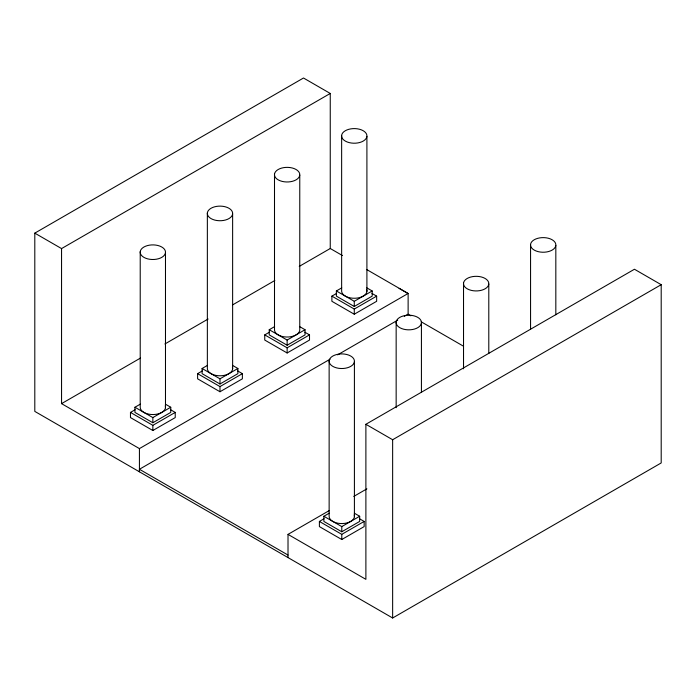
<?xml version="1.0" encoding="UTF-8"?>
<svg xmlns="http://www.w3.org/2000/svg" width="696" height="696" viewBox="0 0 696 696"><rect width="100%" height="100%" fill="white"/><g stroke="black" fill="none" stroke-linecap="round" stroke-linejoin="round"><path stroke-width="1.04" d="M288.014 557.592L288.014 534.38L365.887 579.342L365.887 424.29L634.447 269.239L661.2 284.69L661.2 462.944L392.64 617.996L34.8 411.397L34.8 233.134L303.5 78.004L330.252 93.455L330.252 248.507L299.245 266.403M34.8 233.134L61.553 248.585L330.252 93.455M61.553 248.585L61.553 403.637L140.47 358.075M164.9 343.972L208.121 319.02M232.542 304.918L274.824 280.505M165.387 404.15L170.755 407.247L170.755 412.415L152.85 422.75L134.946 412.415L134.946 407.247L140.322 404.15M232.525 365.383L237.893 368.488L237.893 373.656L219.988 383.992L202.092 373.656L202.092 368.488L207.46 365.383M299.663 326.624L305.039 329.721L305.039 334.889L287.135 345.225L269.23 334.889L269.23 329.721L274.598 326.624M366.801 287.857L372.177 290.963L372.177 296.131L354.273 306.466L336.368 296.131L336.368 290.963L341.736 287.857M170.572 409.726L175.235 412.415L175.235 417.583L152.85 430.502L130.474 417.583L130.474 412.415L135.137 409.726M237.71 370.959L242.373 373.656L242.373 378.824L219.988 391.744L197.612 378.824L197.612 373.656L202.275 370.959M304.848 332.201L309.511 334.889L309.511 340.057L287.135 352.985L264.75 340.057L264.75 334.889L269.413 332.201M371.986 293.434L376.649 296.131L376.649 301.298L354.273 314.218L331.888 301.298L331.888 296.131L336.551 293.434M134.946 407.247L152.85 417.583L170.755 407.247M202.092 368.488L219.988 378.824L237.893 368.488M269.23 329.721L287.135 340.057L305.039 329.721M336.368 290.963L354.273 301.298L372.177 290.963M130.474 412.415L152.85 425.334L175.235 412.415M197.612 373.656L219.988 386.576L242.373 373.656M264.75 334.889L287.135 347.809L309.511 334.889M331.888 296.131L354.273 309.05L376.649 296.131M61.553 403.637L139.426 448.598L408.126 293.468L408.126 314.14L404.272 316.358M330.095 359.188L139.426 469.269L288.014 555.06M337.603 354.856L397.703 320.151M365.887 424.29L392.64 439.733L661.2 284.69M288.014 534.38L329.33 510.533M353.751 496.431L366.896 488.844M354.308 513.169L359.675 516.267L359.675 521.435L341.78 531.77L323.875 521.435L323.875 516.267L329.243 513.169M359.493 518.746L364.156 521.435L364.156 526.602L341.78 539.522L319.394 526.602L319.394 521.435L324.058 518.746M323.875 516.267L341.78 526.602L359.675 516.267M319.394 521.435L341.78 534.354L364.156 521.435M330.252 248.507L342.449 255.545M366.844 269.63L408.126 293.468M399.078 288.353L408.03 293.521M408.03 314.192L410.849 315.819M421.193 321.796L463.519 346.225M555.826 245.401A12.659 7.308 0 0 1 536.164 251.012A12.659 7.308 0 0 1 537.59 238.371A12.659 7.308 0 0 1 555.826 245.401L555.826 314.792M530.561 244.453L530.561 329.025M488.792 284.107A12.659 7.308 0 0 1 469.13 289.71A12.659 7.308 0 0 1 470.548 277.078A12.659 7.308 0 0 1 488.792 284.107L488.792 353.498M463.527 283.159L463.527 368.819M421.428 322.996A12.659 7.308 0 0 1 401.766 328.608A12.659 7.308 0 0 1 403.184 315.967A12.659 7.308 0 0 1 421.428 322.996L421.428 392.387M396.155 322.048L396.155 407.708M392.64 439.733L392.64 617.996M366.905 136.381A12.659 7.308 0 0 1 347.243 141.993A12.659 7.308 0 0 1 348.661 129.352A12.659 7.308 0 0 1 366.905 136.381L366.905 291.433M354.412 361.685A12.659 7.308 0 0 1 334.75 367.297A12.659 7.308 0 0 1 336.168 354.664A12.659 7.308 0 0 1 354.412 361.685L354.412 516.737M354.273 301.298L354.273 306.466M354.273 309.05L354.273 314.218M341.78 526.602L341.78 531.77M341.78 534.354L341.78 539.522M341.64 135.433L341.64 290.484A12.659 7.308 0 0 0 355.108 298.253A12.659 7.308 0 0 0 366.688 289.527M329.138 360.745L329.138 515.797A12.659 7.308 0 0 0 342.615 523.557A12.659 7.308 0 0 0 354.194 514.84M299.767 175.14A12.659 7.308 0 0 1 280.105 180.751A12.659 7.308 0 0 1 281.523 168.119A12.659 7.308 0 0 1 299.767 175.14L299.767 330.2A12.659 7.308 0 0 1 286.308 337.021A12.659 7.308 0 0 1 274.502 329.251L274.502 174.2M287.135 340.057L287.135 345.225M287.135 347.809L287.135 352.985M232.629 213.907A12.659 7.308 0 0 1 212.967 219.51A12.659 7.308 0 0 1 214.385 206.877A12.659 7.308 0 0 1 232.629 213.907L232.629 368.958M219.988 378.824L219.988 383.992M219.988 386.576L219.988 391.744M207.356 212.959L207.356 368.01A12.659 7.308 0 0 0 220.832 375.779A12.659 7.308 0 0 0 232.403 367.053M165.483 252.665A12.659 7.308 0 0 1 145.829 258.277A12.659 7.308 0 0 1 147.248 245.645A12.659 7.308 0 0 1 165.483 252.665L165.483 407.725M152.85 417.583L152.85 422.75M152.85 425.334L152.85 430.502M140.218 251.726L140.218 406.777A12.659 7.308 0 0 0 153.685 414.538A12.659 7.308 0 0 0 165.265 405.82M139.47 469.243L139.426 471.801L139.426 448.598"/></g></svg>
